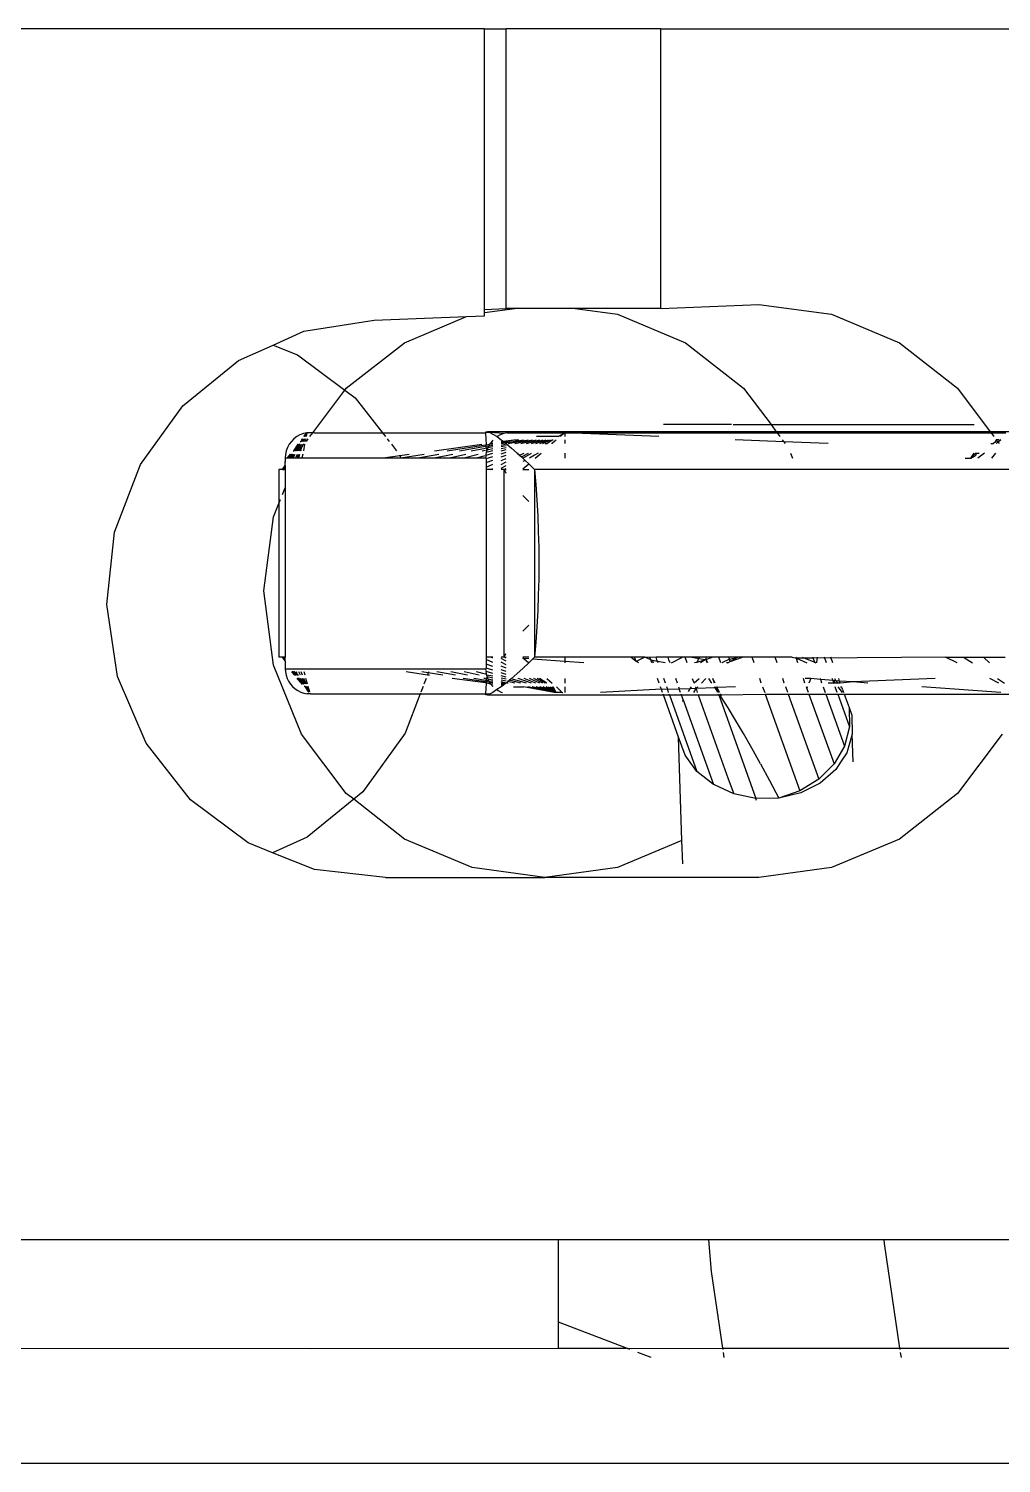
# Model space of a CAD drawing. Header units: millimetres. Extents: x 1380494 to 2061523, y -305664 to -174999.
# Drawn here: x 2014162.5 to 2014219, y -276192.2 to -276108.9 of the extents above; entities that cross this region are included whole.
import ezdxf

# ---------------------------------------------------------------- set-up
doc = ezdxf.new("R2010")
doc.units = ezdxf.units.MM
doc.header["$LTSCALE"] = 600
doc.header["$MEASUREMENT"] = 0
doc.layers.add('medical equipment', color=171, linetype='Continuous', lineweight=25)

msp = doc.modelspace()

# ---------------------------------------------------------------- linework, layer by layer
at = {"layer": 'medical equipment'}
for p, q in [((2014189.0088, -276108.8695), (2014134.1902, -276108.8695)), ((2014189.0088, -276108.8695), (2014190.2609, -276108.8695)), ((2014189.0088, -276125.1716), (2014189.0088, -276108.8695)), ((2014190.2609, -276125.1197), (2014190.2609, -276108.8695)), ((2014199.2532, -276108.8695), (2014190.2609, -276108.8695)), ((2014199.2532, -276125.1197), (2014199.2532, -276108.8695)), ((2014199.2532, -276108.8695), (2014243.2072, -276108.8695)), ((2014189.0088, -276125.1716), (2014190.2609, -276125.1197)), ((2014189.0088, -276125.3544), (2014190.7566, -276125.1197)), ((2014189.0088, -276125.3544), (2014189.0088, -276125.1716)), ((2014190.7566, -276125.1197), (2014190.2609, -276125.1197)), ((2014194.2693, -276125.1197), (2014190.7566, -276125.1197)), ((2014194.2693, -276125.1197), (2014196.7367, -276125.451)), ((2014199.2532, -276125.1197), (2014194.2693, -276125.1197)), ((2014199.2532, -276125.1197), (2014204.9434, -276124.8839)), ((2014204.9434, -276124.8839), (2014209.1672, -276125.451)), ((2014178.5033, -276126.4467), (2014182.5985, -276125.8099)), ((2014182.5985, -276125.8099), (2014187.9661, -276125.5875)), ((2014184.3532, -276127.1136), (2014187.9661, -276125.5875)), ((2014187.9661, -276125.5875), (2014189.0088, -276125.5442)), ((2014189.0088, -276125.5442), (2014189.0088, -276125.3544)), ((2014196.7367, -276125.451), (2014200.6726, -276127.1136)), ((2014209.1672, -276125.451), (2014213.1032, -276127.1136)), ((2014176.7185, -276127.2446), (2014178.5033, -276126.4467)), ((2014174.7092, -276128.1428), (2014176.7185, -276127.2446)), ((2014176.7185, -276127.2446), (2014178.1442, -276127.8123)), ((2014180.9733, -276129.7584), (2014184.3532, -276127.1136)), ((2014200.6726, -276127.1136), (2014204.0525, -276129.7584)), ((2014213.1032, -276127.1136), (2014216.483, -276129.7584)), ((2014171.4749, -276130.7825), (2014174.7092, -276128.1428)), ((2014178.1442, -276127.8123), (2014180.8889, -276129.8707)), ((2014179.0305, -276132.3404), (2014180.8889, -276129.8707)), ((2014180.8889, -276129.8707), (2014180.9733, -276129.7584)), ((2014180.8889, -276129.8707), (2014181.4815, -276130.3151)), ((2014204.0525, -276129.7584), (2014205.6614, -276131.865)), ((2014216.483, -276129.7584), (2014218.3831, -276132.2837)), ((2014169.0207, -276134.1859), (2014171.4749, -276130.7825)), ((2014181.4815, -276130.3151), (2014183.0705, -276132.34)), ((2014203.3421, -276131.865), (2014199.3998, -276131.865)), ((2014203.4438, -276131.865), (2014205.6614, -276131.865)), ((2014205.6614, -276131.865), (2014217.4542, -276131.8649)), ((2014205.6614, -276131.865), (2014205.9526, -276132.2837)), ((2014177.9352, -276132.6905), (2014177.7876, -276132.8393)), ((2014178.1023, -276132.5641), (2014177.9352, -276132.6905)), ((2014178.2856, -276132.4627), (2014178.1023, -276132.5641)), ((2014178.4813, -276132.3884), (2014178.2856, -276132.4627)), ((2014178.3564, -276132.8393), (2014178.4808, -276132.6904)), ((2014178.3564, -276132.8393), (2014178.4459, -276132.6904)), ((2014178.3564, -276132.8393), (2014178.4185, -276132.6904)), ((2014178.3931, -276132.8393), (2014178.4808, -276132.6904)), ((2014178.4677, -276132.8393), (2014178.533, -276132.6904)), ((2014178.6856, -276132.3427), (2014178.4813, -276132.3884)), ((2014178.5156, -276132.5641), (2014178.6856, -276132.3427)), ((2014178.5251, -276132.8393), (2014178.5732, -276132.6904)), ((2014178.5552, -276132.5641), (2014178.6856, -276132.3427)), ((2014178.5885, -276132.5641), (2014178.6856, -276132.3427)), ((2014178.618, -276132.6904), (2014178.589, -276132.8393)), ((2014178.6856, -276132.3427), (2014178.6426, -276132.5641)), ((2014178.6552, -276132.8393), (2014178.7672, -276132.6904)), ((2014178.6856, -276132.3427), (2014178.8943, -276132.3264)), ((2014179.0305, -276132.3404), (2014178.6856, -276132.3427)), ((2014178.8623, -276132.564), (2014179.0305, -276132.3404)), ((2014178.8943, -276132.3264), (2014179.1032, -276132.34)), ((2014179.1032, -276132.34), (2014179.0305, -276132.3404)), ((2014179.1032, -276132.34), (2014183.0705, -276132.34)), ((2014183.0705, -276132.34), (2014189.0667, -276132.3399)), ((2014183.0705, -276132.34), (2014183.2463, -276132.5639)), ((2014183.3454, -276132.6903), (2014183.4623, -276132.8391)), ((2014189.0667, -276132.3399), (2014189.1002, -276132.2869)), ((2014189.0667, -276132.3399), (2014189.1002, -276133.0411)), ((2014189.1002, -276132.2869), (2014189.1841, -276132.2838)), ((2014189.3166, -276132.3302), (2014189.1002, -276132.3399)), ((2014205.9526, -276132.2837), (2014189.1841, -276132.2838)), ((2014189.1841, -276132.2838), (2014189.3166, -276132.3302)), ((2014189.3166, -276132.3302), (2014189.4947, -276132.4251)), ((2014190.1175, -276132.388), (2014189.3166, -276132.3302)), ((2014189.4947, -276132.4251), (2014189.7384, -276132.5637)), ((2014189.9217, -276132.4623), (2014189.7384, -276132.5637)), ((2014189.7384, -276132.5637), (2014189.9704, -276132.7508)), ((2014190.1175, -276132.388), (2014189.9217, -276132.4623)), ((2014190.3218, -276132.3422), (2014190.1175, -276132.388)), ((2014190.3218, -276132.3422), (2014193.6624, -276132.3399)), ((2014193.2898, -276132.5664), (2014192.0285, -276132.5664)), ((2014193.2898, -276132.5664), (2014193.6624, -276132.3399)), ((2014193.6624, -276132.3399), (2014193.3995, -276132.5664)), ((2014193.6624, -276132.3399), (2014193.6624, -276132.5664)), ((2014193.7144, -276132.3421), (2014193.6624, -276132.3399)), ((2014193.7144, -276132.3421), (2014205.9948, -276132.3398)), ((2014199.1251, -276132.5664), (2014193.7144, -276132.3421)), ((2014205.9526, -276132.2837), (2014205.9948, -276132.3398)), ((2014218.3831, -276132.2837), (2014205.9526, -276132.2837)), ((2014205.9948, -276132.3398), (2014206.1653, -276132.5663)), ((2014205.9948, -276132.3398), (2014218.4253, -276132.3398)), ((2014231.6466, -276132.2492), (2014218.3831, -276132.2837)), ((2014218.3831, -276132.2837), (2014218.4253, -276132.3398)), ((2014218.4253, -276132.3398), (2014219.2867, -276132.3398)), ((2014218.4253, -276132.3398), (2014218.5957, -276132.5663)), ((2014177.4898, -276133.3888), (2014177.4455, -276133.5939)), ((2014177.5627, -276133.192), (2014177.4898, -276133.3888)), ((2014177.6626, -276133.0076), (2014177.5627, -276133.192)), ((2014177.7876, -276132.8393), (2014177.6626, -276133.0076)), ((2014177.8822, -276133.3887), (2014177.9346, -276133.3887)), ((2014177.9346, -276133.3887), (2014178.2082, -276133.0076)), ((2014177.9346, -276133.3887), (2014178.1749, -276133.0076)), ((2014177.9645, -276133.3887), (2014178.2448, -276133.0076)), ((2014177.9922, -276133.3887), (2014178.2448, -276133.0076)), ((2014178.0334, -276133.3887), (2014178.2448, -276133.0076)), ((2014178.0695, -276133.3887), (2014178.294, -276133.0076)), ((2014178.1213, -276133.3887), (2014178.3269, -276133.0076)), ((2014178.2266, -276133.3887), (2014178.3938, -276133.0076)), ((2014178.2448, -276133.0076), (2014178.294, -276133.0076)), ((2014178.3042, -276132.8393), (2014178.3564, -276132.8393)), ((2014178.3053, -276133.3887), (2014178.3799, -276133.2052)), ((2014178.3476, -276133.3887), (2014178.3799, -276133.2052)), ((2014178.3799, -276133.2052), (2014178.4272, -276133.1423)), ((2014178.4272, -276133.1423), (2014178.4707, -276133.0076)), ((2014178.4707, -276133.0076), (2014178.5285, -276133.0076)), ((2014178.5563, -276133.0076), (2014178.4821, -276133.3887)), ((2014183.5943, -276133.0074), (2014183.8934, -276133.3885)), ((2014186.0984, -276133.3885), (2014188.8483, -276133.0073)), ((2014186.8399, -276133.3884), (2014189.0667, -276133.0462)), ((2014187.5524, -276133.3884), (2014189.0667, -276133.1285)), ((2014188.2299, -276133.3884), (2014189.0667, -276133.2269)), ((2014188.8666, -276133.3884), (2014189.0667, -276133.3446)), ((2014189.1002, -276133.0411), (2014189.0667, -276133.1285)), ((2014189.0667, -276133.1285), (2014189.1002, -276133.2204)), ((2014189.1071, -276133.4756), (2014189.0816, -276133.5934)), ((2014189.1002, -276133.0411), (2014189.2987, -276133.0072)), ((2014189.1002, -276133.1228), (2014189.25, -276133.0971)), ((2014189.1002, -276133.2204), (2014189.1988, -276133.1916)), ((2014189.1002, -276133.2204), (2014189.1488, -276133.3267)), ((2014189.1002, -276133.3373), (2014189.1488, -276133.3267)), ((2014189.1002, -276133.6447), (2014189.4947, -276133.5319)), ((2014189.1071, -276133.4756), (2014189.4947, -276133.379)), ((2014189.1259, -276133.3883), (2014189.1071, -276133.4756)), ((2014189.1488, -276133.3267), (2014189.1259, -276133.3883)), ((2014189.1988, -276133.1916), (2014189.1488, -276133.3267)), ((2014189.1488, -276133.3267), (2014189.4947, -276133.2511)), ((2014189.25, -276133.0971), (2014189.1988, -276133.1916)), ((2014189.1988, -276133.1916), (2014189.4947, -276133.1443)), ((2014189.2987, -276133.0072), (2014189.25, -276133.0971)), ((2014189.25, -276133.0971), (2014189.4947, -276133.0551)), ((2014189.3504, -276132.9377), (2014189.2987, -276133.0072)), ((2014189.2987, -276133.0072), (2014189.4947, -276132.9804)), ((2014189.4237, -276132.8389), (2014189.3504, -276132.9377)), ((2014189.3504, -276132.9377), (2014189.4947, -276132.9177)), ((2014189.4947, -276132.7673), (2014189.4237, -276132.8389)), ((2014189.9704, -276132.7508), (2014190.0803, -276132.8365)), ((2014189.9704, -276132.8517), (2014190.0803, -276132.8365)), ((2014189.9704, -276132.9073), (2014190.1382, -276132.8815)), ((2014189.9704, -276132.9735), (2014190.2046, -276132.9333)), ((2014189.9704, -276133.0525), (2014190.2796, -276132.9928)), ((2014189.9704, -276133.1471), (2014190.2572, -276133.0844)), ((2014189.9704, -276133.2604), (2014190.2572, -276133.1889)), ((2014189.9704, -276133.3958), (2014190.2572, -276133.3138)), ((2014189.9704, -276133.5563), (2014190.2572, -276133.4618)), ((2014190.0803, -276132.8365), (2014190.6981, -276132.7508)), ((2014190.0803, -276132.8365), (2014190.1382, -276132.8815)), ((2014190.1382, -276132.8815), (2014190.6981, -276132.7508)), ((2014190.1382, -276132.8815), (2014190.2046, -276132.9333)), ((2014190.2046, -276132.9333), (2014191.2678, -276132.7508)), ((2014190.2046, -276132.9333), (2014190.2572, -276132.9742)), ((2014190.2572, -276132.9742), (2014190.2796, -276132.9928)), ((2014190.2796, -276132.9928), (2014190.5681, -276133.2314)), ((2014190.376, -276132.9742), (2014191.5333, -276132.7508)), ((2014190.5681, -276133.2314), (2014190.8961, -276133.5166)), ((2014190.6981, -276132.7508), (2014190.9887, -276132.7508)), ((2014190.7612, -276132.9742), (2014191.7828, -276132.7508)), ((2014190.8961, -276133.5494), (2014190.9712, -276133.5166)), ((2014190.8961, -276133.5166), (2014191.0396, -276133.6469)), ((2014191.0396, -276133.6469), (2014191.3011, -276133.5166)), ((2014191.1184, -276132.9742), (2014192.0143, -276132.7508)), ((2014191.1463, -276133.7438), (2014191.5536, -276133.5166)), ((2014191.2291, -276133.819), (2014191.7266, -276133.5166)), ((2014191.4447, -276132.9742), (2014192.2256, -276132.7508)), ((2014191.7373, -276132.9742), (2014192.4152, -276132.7508)), ((2014192.1142, -276133.5166), (2014191.9173, -276133.6408)), ((2014191.9466, -276133.8233), (2014192.3014, -276133.5166)), ((2014191.9937, -276132.9742), (2014192.5813, -276132.7508)), ((2014192.2117, -276132.9742), (2014192.7226, -276132.7508)), ((2014192.3896, -276132.9742), (2014192.8378, -276132.7508)), ((2014192.5257, -276132.9742), (2014192.6189, -276132.9742)), ((2014192.6189, -276132.9742), (2014192.926, -276132.7508)), ((2014192.9288, -276132.9742), (2014192.8896, -276132.9742)), ((2014192.926, -276132.7508), (2014192.9864, -276132.7508)), ((2014193.0834, -276132.8252), (2014192.9288, -276132.9742)), ((2014193.1747, -276132.7508), (2014193.0834, -276132.8252)), ((2014193.6624, -276132.7508), (2014193.6624, -276132.9742)), ((2014193.6624, -276133.5166), (2014193.6624, -276133.8233)), ((2014206.392, -276132.8676), (2014203.5729, -276132.7508)), ((2014206.304, -276132.7508), (2014206.392, -276132.8676)), ((2014208.9598, -276132.9741), (2014206.392, -276132.8676)), ((2014206.392, -276132.8676), (2014206.4721, -276132.9741)), ((2014206.7724, -276133.5165), (2014206.897, -276133.8232)), ((2014217.2486, -276133.8121), (2014217.5191, -276133.5165)), ((2014217.2486, -276133.8121), (2014217.4559, -276133.5165)), ((2014217.5191, -276133.5165), (2014217.5759, -276133.5165)), ((2014217.5416, -276133.6407), (2014217.5759, -276133.5165)), ((2014217.5759, -276133.5165), (2014217.7385, -276133.5165)), ((2014218.0382, -276133.5165), (2014217.6518, -276133.8232)), ((2014218.4077, -276132.9741), (2014218.5139, -276132.9741)), ((2014218.4418, -276132.9741), (2014218.5139, -276132.9741)), ((2014218.6799, -276133.5165), (2014218.4608, -276133.8232)), ((2014218.5139, -276132.9741), (2014218.5581, -276132.9741)), ((2014218.5581, -276132.9741), (2014218.7078, -276132.8251)), ((2014218.7078, -276132.8251), (2014218.7345, -276132.7507)), ((2014218.8349, -276132.8841), (2014218.7216, -276132.9741)), ((2014218.8971, -276132.7507), (2014218.7345, -276132.7507)), ((2014218.8349, -276132.8841), (2014218.7345, -276132.7507)), ((2014219.003, -276132.7507), (2014218.8349, -276132.8841)), ((2014218.8349, -276132.8841), (2014218.9026, -276132.9741)), ((2014167.5139, -276138.1212), (2014169.0207, -276134.1859)), ((2014177.2731, -276134.4735), (2014177.4306, -276134.2359)), ((2014177.357, -276134.4735), (2014177.4306, -276134.3555)), ((2014177.4455, -276133.5939), (2014177.4306, -276133.8032)), ((2014177.4306, -276133.8032), (2014177.5639, -276133.8032)), ((2014177.4306, -276133.8032), (2014177.4306, -276134.0482)), ((2014177.4306, -276134.0482), (2014177.4306, -276134.0088)), ((2014177.4306, -276134.2359), (2014177.4306, -276134.0482)), ((2014177.4306, -276134.2359), (2014177.4306, -276134.3555)), ((2014177.4306, -276134.3555), (2014177.4306, -276134.4735)), ((2014177.5639, -276133.8032), (2014177.7246, -276133.5938)), ((2014177.5639, -276133.8032), (2014177.637, -276133.8032)), ((2014177.637, -276133.8032), (2014177.7873, -276133.5938)), ((2014177.637, -276133.8032), (2014177.6789, -276133.8032)), ((2014177.6789, -276133.8032), (2014177.8232, -276133.5938)), ((2014177.6789, -276133.8032), (2014177.7175, -276133.8032)), ((2014177.7175, -276133.8032), (2014177.8562, -276133.5938)), ((2014177.7175, -276133.8032), (2014177.775, -276133.8032)), ((2014177.775, -276133.8032), (2014177.9055, -276133.5938)), ((2014177.775, -276133.8032), (2014177.8254, -276133.8032)), ((2014177.8254, -276133.8032), (2014177.9487, -276133.5938)), ((2014177.8254, -276133.8032), (2014177.8977, -276133.8032)), ((2014177.8977, -276133.8032), (2014178.0106, -276133.5938)), ((2014177.8977, -276133.8032), (2014178.0447, -276133.8031)), ((2014178.0447, -276133.8031), (2014178.1366, -276133.5938)), ((2014178.0447, -276133.8031), (2014178.137, -276133.8031)), ((2014178.137, -276133.8031), (2014178.222, -276133.5938)), ((2014178.137, -276133.8031), (2014178.2137, -276133.8031)), ((2014178.2137, -276133.8031), (2014178.2813, -276133.5938)), ((2014178.2137, -276133.8031), (2014178.4015, -276133.8031)), ((2014178.4422, -276133.5938), (2014178.4015, -276133.8031)), ((2014178.4015, -276133.8031), (2014183.1082, -276133.803)), ((2014183.1082, -276133.803), (2014184.0905, -276133.6668)), ((2014183.1082, -276133.803), (2014184.1428, -276133.8029)), ((2014184.0699, -276133.6135), (2014184.0905, -276133.6668)), ((2014184.0905, -276133.6668), (2014184.6186, -276133.5936)), ((2014184.0905, -276133.6668), (2014184.1428, -276133.8029)), ((2014184.1428, -276133.8029), (2014185.5051, -276133.5936)), ((2014184.1428, -276133.8029), (2014185.137, -276133.8029)), ((2014185.137, -276133.8029), (2014186.357, -276133.5935)), ((2014185.137, -276133.8029), (2014186.0823, -276133.8029)), ((2014186.0823, -276133.8029), (2014187.1671, -276133.5935)), ((2014186.0823, -276133.8029), (2014186.9708, -276133.8028)), ((2014186.9708, -276133.8028), (2014187.9284, -276133.5935)), ((2014186.9708, -276133.8028), (2014187.7948, -276133.8028)), ((2014187.7948, -276133.8028), (2014188.6345, -276133.5935)), ((2014187.7948, -276133.8028), (2014188.5475, -276133.8028)), ((2014188.5475, -276133.8028), (2014189.0667, -276133.6543)), ((2014188.5475, -276133.8028), (2014189.0667, -276133.8028)), ((2014189.1002, -276133.6447), (2014189.0667, -276133.8028)), ((2014189.0667, -276133.8028), (2014189.1002, -276133.843)), ((2014189.0816, -276133.5934), (2014189.1002, -276133.6447)), ((2014189.1002, -276133.843), (2014189.4947, -276133.713)), ((2014189.1002, -276133.843), (2014189.1002, -276134.074)), ((2014189.1002, -276134.074), (2014189.4947, -276133.924)), ((2014189.1002, -276134.074), (2014189.1002, -276134.3346)), ((2014189.1002, -276134.3346), (2014189.4947, -276134.1621)), ((2014189.1002, -276134.3346), (2014189.1002, -276134.4735)), ((2014189.9704, -276133.7432), (2014190.2572, -276133.6342)), ((2014189.9704, -276133.9542), (2014190.2572, -276133.8288)), ((2014189.9704, -276134.1797), (2014190.2572, -276134.0368)), ((2014189.9704, -276134.4), (2014190.2572, -276134.24)), ((2014191.0396, -276133.6469), (2014191.1463, -276133.7438)), ((2014191.1463, -276133.7438), (2014191.2291, -276133.819)), ((2014191.2291, -276133.819), (2014191.3682, -276133.9504)), ((2014191.3307, -276133.9706), (2014191.2338, -276134.0185)), ((2014191.2338, -276134.4395), (2014191.5741, -276134.1453)), ((2014191.3682, -276133.9504), (2014191.3307, -276133.9706)), ((2014191.3682, -276133.9504), (2014191.5741, -276134.1453)), ((2014191.5741, -276134.1453), (2014191.9072, -276134.4731)), ((2014191.9173, -276133.6408), (2014191.6242, -276133.8122)), ((2014216.9176, -276133.8232), (2014217.1868, -276133.8232)), ((2014217.1868, -276133.8232), (2014217.2486, -276133.8121)), ((2014217.2486, -276133.8121), (2014217.5416, -276133.6407)), ((2014177.0614, -276134.4735), (2014177.0614, -276136.4513)), ((2014177.2731, -276134.4735), (2014177.0614, -276134.4735)), ((2014177.2731, -276134.4735), (2014177.357, -276134.4735)), ((2014177.4306, -276134.4735), (2014177.357, -276134.4735)), ((2014177.4306, -276134.4735), (2014177.4306, -276135.5423)), ((2014189.3807, -276134.4735), (2014189.1002, -276134.4735)), ((2014189.1002, -276134.4735), (2014189.1003, -276145.3782)), ((2014189.3807, -276134.4735), (2014189.4947, -276134.4167)), ((2014189.4947, -276134.4735), (2014189.3807, -276134.4735)), ((2014190.1522, -276134.4735), (2014189.9704, -276134.4735)), ((2014190.1522, -276134.4735), (2014190.2572, -276134.4098)), ((2014190.1522, -276134.4735), (2014190.2572, -276134.4735)), ((2014190.1523, -276145.3782), (2014190.1522, -276134.4735)), ((2014190.1522, -276134.4735), (2014190.2465, -276134.6953)), ((2014191.2338, -276134.4735), (2014191.5734, -276134.4735)), ((2014191.9072, -276134.4731), (2014191.9068, -276145.3782)), ((2014245.8236, -276134.4728), (2014191.9072, -276134.4731)), ((2014191.9072, -276134.4731), (2014191.9833, -276135.3541)), ((2014177.2731, -276135.9301), (2014177.4306, -276135.5423)), ((2014177.4306, -276135.5423), (2014177.4307, -276145.3782)), ((2014191.2338, -276135.9881), (2014191.4727, -276136.2371)), ((2014191.9833, -276135.3541), (2014192.0459, -276136.2501)), ((2014176.7495, -276137.2191), (2014177.0614, -276136.4513)), ((2014177.0614, -276136.4513), (2014177.1558, -276136.219)), ((2014177.0614, -276136.4513), (2014177.0615, -276145.3782)), ((2014191.4727, -276136.2371), (2014191.5734, -276136.3343)), ((2014192.0459, -276136.2501), (2014192.0948, -276137.1583)), ((2014176.1935, -276141.5265), (2014176.7495, -276137.2191)), ((2014192.0948, -276137.1583), (2014192.1298, -276138.0756)), ((2014167.0572, -276142.32), (2014167.5139, -276138.1212)), ((2014192.1298, -276138.0756), (2014192.1509, -276138.9989)), ((2014192.1509, -276138.9989), (2014192.158, -276139.9254)), ((2014192.158, -276139.9254), (2014192.1509, -276140.8518)), ((2014192.1509, -276140.8518), (2014192.1299, -276141.7752)), ((2014176.7495, -276145.834), (2014176.1935, -276141.5265)), ((2014192.1299, -276141.7752), (2014192.0948, -276142.6925)), ((2014167.6817, -276146.4964), (2014167.0572, -276142.32)), ((2014192.0948, -276142.6925), (2014192.0459, -276143.6006)), ((2014191.4727, -276143.6147), (2014191.5735, -276143.5174)), ((2014191.2339, -276143.8637), (2014191.4727, -276143.6147)), ((2014192.0459, -276143.6006), (2014191.9834, -276144.4967)), ((2014190.1523, -276145.3782), (2014190.2465, -276145.1565)), ((2014191.9834, -276144.4967), (2014191.9068, -276145.3782)), ((2014178.3799, -276149.8479), (2014176.7495, -276145.834)), ((2014177.2732, -276145.3782), (2014177.0615, -276145.3782)), ((2014177.3571, -276145.3782), (2014177.2732, -276145.3782)), ((2014177.4307, -276145.5854), (2014177.2732, -276145.3782)), ((2014177.4307, -276145.3782), (2014177.3571, -276145.3782)), ((2014177.4307, -276145.4803), (2014177.3571, -276145.3782)), ((2014177.4307, -276145.4803), (2014177.4307, -276145.3782)), ((2014177.4307, -276145.5854), (2014177.4307, -276145.4803)), ((2014177.4307, -276145.5854), (2014177.4307, -276146.0443)), ((2014177.4307, -276146.0443), (2014189.0668, -276146.0439)), ((2014177.4307, -276146.0443), (2014177.4432, -276146.2359)), ((2014189.1003, -276146.0086), (2014189.0668, -276146.0439)), ((2014189.0668, -276146.0439), (2014189.1003, -276146.2069)), ((2014189.3808, -276145.3782), (2014189.1003, -276145.3782)), ((2014189.1003, -276145.3782), (2014189.1003, -276145.517)), ((2014189.4948, -276145.6895), (2014189.1003, -276145.517)), ((2014189.1003, -276145.517), (2014189.1003, -276145.7777)), ((2014189.4948, -276145.9276), (2014189.1003, -276145.7777)), ((2014189.1003, -276145.7777), (2014189.1003, -276146.0086)), ((2014189.4948, -276146.1386), (2014189.1003, -276146.0086)), ((2014189.4948, -276145.3782), (2014189.3808, -276145.3782)), ((2014189.4948, -276145.435), (2014189.3808, -276145.3782)), ((2014190.1523, -276145.3782), (2014189.9705, -276145.3782)), ((2014190.2572, -276145.6117), (2014189.9705, -276145.4517)), ((2014190.2572, -276145.8149), (2014189.9705, -276145.672)), ((2014190.2572, -276146.0229), (2014189.9705, -276145.8975)), ((2014190.2572, -276145.442), (2014190.1523, -276145.3782)), ((2014190.2572, -276145.3857), (2014190.1523, -276145.3782)), ((2014191.2339, -276146.0275), (2014190.8962, -276146.3342)), ((2014191.5735, -276145.3777), (2014191.2339, -276145.3777)), ((2014191.2339, -276145.4113), (2014191.2339, -276145.455)), ((2014191.2889, -276145.4589), (2014191.2339, -276145.455)), ((2014191.5749, -276145.7062), (2014191.2339, -276146.0275)), ((2014191.5735, -276145.4791), (2014191.2889, -276145.4589)), ((2014191.2889, -276145.4589), (2014191.5749, -276145.7062)), ((2014191.7887, -276145.4944), (2014191.5749, -276145.7062)), ((2014191.9068, -276145.3782), (2014191.7887, -276145.4944)), ((2014193.6625, -276145.6273), (2014191.7887, -276145.4944)), ((2014193.6625, -276145.3777), (2014191.9068, -276145.3782)), ((2014193.6625, -276145.3777), (2014193.6625, -276145.6273)), ((2014197.4973, -276145.3777), (2014193.6625, -276145.3777)), ((2014194.7733, -276145.7062), (2014193.6625, -276145.6273)), ((2014193.6625, -276145.6273), (2014193.6625, -276145.7062)), ((2014197.8087, -276145.6323), (2014197.4973, -276145.3777)), ((2014197.7173, -276145.3777), (2014197.4973, -276145.3777)), ((2014197.8087, -276145.6323), (2014197.7173, -276145.3777)), ((2014198.3228, -276145.3777), (2014197.7173, -276145.3777)), ((2014198.3228, -276145.3777), (2014197.8087, -276145.6323)), ((2014197.9714, -276145.7062), (2014197.8087, -276145.6323)), ((2014198.6651, -276145.5339), (2014198.3228, -276145.3777)), ((2014198.6121, -276145.3861), (2014198.3228, -276145.3777)), ((2014198.9717, -276145.3777), (2014198.6121, -276145.3861)), ((2014198.6651, -276145.5339), (2014198.6121, -276145.3861)), ((2014198.7624, -276145.5783), (2014198.6651, -276145.5339)), ((2014198.727, -276145.7062), (2014198.6651, -276145.5339)), ((2014198.7624, -276145.5783), (2014198.8083, -276145.7062)), ((2014199.0623, -276145.6302), (2014198.7624, -276145.5783)), ((2014199.0157, -276145.5278), (2014198.9717, -276145.3777)), ((2014199.6686, -276145.3777), (2014198.9717, -276145.3777)), ((2014199.0623, -276145.6302), (2014199.0157, -276145.5278)), ((2014199.0896, -276145.7062), (2014199.0623, -276145.6302)), ((2014199.5017, -276145.7062), (2014199.0623, -276145.6302)), ((2014199.7062, -276145.5264), (2014199.6686, -276145.3777)), ((2014200.5032, -276145.3777), (2014199.6686, -276145.3777)), ((2014199.7865, -276145.7062), (2014199.7062, -276145.5264)), ((2014199.8601, -276145.7062), (2014200.5032, -276145.3777)), ((2014200.6524, -276145.3777), (2014200.5032, -276145.3777)), ((2014200.7704, -276145.7062), (2014200.6524, -276145.3777)), ((2014200.9226, -276145.3777), (2014200.6524, -276145.3777)), ((2014201.8223, -276145.5286), (2014200.9226, -276145.3777)), ((2014201.8562, -276145.3777), (2014200.9226, -276145.3777)), ((2014201.337, -276145.6947), (2014201.1948, -276145.7062)), ((2014201.4739, -276145.3777), (2014201.337, -276145.6947)), ((2014201.8223, -276145.5286), (2014201.337, -276145.6947)), ((2014201.8223, -276145.5286), (2014201.5539, -276145.7062)), ((2014201.8802, -276145.5383), (2014201.8223, -276145.5286)), ((2014201.9007, -276145.5018), (2014201.8562, -276145.3777)), ((2014202.2632, -276145.3777), (2014201.8562, -276145.3777)), ((2014201.8802, -276145.5383), (2014201.9007, -276145.5018)), ((2014201.9405, -276145.7062), (2014201.8802, -276145.5383)), ((2014201.9741, -276145.7062), (2014201.8802, -276145.5383)), ((2014202.2632, -276145.3777), (2014201.9007, -276145.5018)), ((2014202.6075, -276145.3777), (2014202.2632, -276145.3777)), ((2014202.7254, -276145.7061), (2014202.6075, -276145.3777)), ((2014203.1972, -276145.3777), (2014202.6075, -276145.3777)), ((2014203.2354, -276145.4974), (2014202.7988, -276145.7061)), ((2014203.1465, -276145.7061), (2014203.0586, -276145.7061)), ((2014203.1465, -276145.7061), (2014203.2805, -276145.6231)), ((2014203.2354, -276145.4974), (2014203.1972, -276145.3777)), ((2014203.7217, -276145.3777), (2014203.1972, -276145.3777)), ((2014203.2354, -276145.4974), (2014203.7217, -276145.3777)), ((2014203.2805, -276145.6231), (2014203.2354, -276145.4974)), ((2014203.2805, -276145.6231), (2014203.9995, -276145.3777)), ((2014203.7217, -276145.3777), (2014203.2805, -276145.6231)), ((2014203.9995, -276145.3777), (2014203.7217, -276145.3777)), ((2014204.543, -276145.3777), (2014203.9995, -276145.3777)), ((2014204.661, -276145.7061), (2014204.543, -276145.3777)), ((2014205.8814, -276145.3777), (2014204.543, -276145.3777)), ((2014206.8778, -276145.3776), (2014205.8814, -276145.3777)), ((2014205.9994, -276145.7061), (2014205.8814, -276145.3777)), ((2014206.8778, -276145.3776), (2014207.1316, -276145.43)), ((2014207.1316, -276145.43), (2014207.0826, -276145.3776)), ((2014207.1316, -276145.43), (2014207.7345, -276145.7061)), ((2014207.1822, -276145.6553), (2014207.1316, -276145.43)), ((2014208.0862, -276145.4377), (2014207.1316, -276145.43)), ((2014207.2005, -276145.7061), (2014207.1822, -276145.6553)), ((2014207.4569, -276145.3776), (2014208.1911, -276145.6632)), ((2014208.0862, -276145.4377), (2014208.0886, -276145.3776)), ((2014215.7766, -276145.3781), (2014208.0862, -276145.4377)), ((2014208.1911, -276145.6632), (2014208.0862, -276145.4377)), ((2014208.1826, -276145.7061), (2014208.1911, -276145.6632)), ((2014208.1911, -276145.6632), (2014208.2491, -276145.7061)), ((2014208.3352, -276145.3776), (2014208.2928, -276145.7061)), ((2014208.8786, -276145.7061), (2014208.7607, -276145.3776)), ((2014209.2445, -276145.7061), (2014209.1265, -276145.3776)), ((2014215.7766, -276145.3781), (2014216.8326, -276145.3781)), ((2014216.4581, -276145.7061), (2014215.7766, -276145.3781)), ((2014216.8326, -276145.3781), (2014217.3517, -276145.7061)), ((2014216.8326, -276145.3781), (2014217.9962, -276145.3781)), ((2014217.9962, -276145.3781), (2014219.2577, -276145.378)), ((2014217.9962, -276145.3781), (2014218.3365, -276145.7061)), ((2014169.3448, -276150.3656), (2014167.6817, -276146.4964)), ((2014177.4432, -276146.2359), (2014177.4806, -276146.4241)), ((2014177.4806, -276146.4241), (2014177.5421, -276146.6059)), ((2014177.5421, -276146.6059), (2014177.6268, -276146.778)), ((2014177.6268, -276146.778), (2014177.7332, -276146.9376)), ((2014177.9601, -276146.4241), (2014177.7983, -276146.2358)), ((2014177.8912, -276146.2358), (2014177.832, -276146.2358)), ((2014177.9887, -276146.4241), (2014177.8912, -276146.2358)), ((2014177.9751, -276146.2358), (2014177.9249, -276146.2358)), ((2014178.1108, -276146.4241), (2014177.9751, -276146.2358)), ((2014178.068, -276146.4241), (2014177.9751, -276146.2358)), ((2014178.0393, -276146.4241), (2014177.9887, -276146.4241)), ((2014178.0191, -276146.2358), (2014178.1483, -276146.4241)), ((2014178.1483, -276146.4241), (2014178.0821, -276146.2358)), ((2014178.4164, -276146.9376), (2014178.1109, -276146.6058)), ((2014178.1822, -276146.6058), (2014178.1401, -276146.6058)), ((2014178.202, -276146.4241), (2014178.1483, -276146.4241)), ((2014178.4164, -276146.9376), (2014178.1822, -276146.6058)), ((2014178.2417, -276146.6058), (2014178.1822, -276146.6058)), ((2014178.3114, -276146.4241), (2014178.2104, -276146.2358)), ((2014178.4808, -276146.9376), (2014178.2417, -276146.6058)), ((2014178.273, -276146.6058), (2014178.4808, -276146.9376)), ((2014178.5289, -276146.9376), (2014178.3177, -276146.6058)), ((2014178.437, -276146.4241), (2014178.3578, -276146.2358)), ((2014178.5867, -276146.9376), (2014178.4088, -276146.6058)), ((2014178.653, -276146.9376), (2014178.5135, -276146.6058)), ((2014178.5767, -276146.4241), (2014178.5217, -276146.2358)), ((2014178.7267, -276146.9376), (2014178.6298, -276146.6058)), ((2014185.6841, -276146.4238), (2014184.457, -276146.2356)), ((2014185.7341, -276146.2932), (2014185.359, -276146.2356)), ((2014185.6145, -276146.6056), (2014185.4875, -276146.9373)), ((2014185.7341, -276146.2932), (2014185.6841, -276146.4238)), ((2014185.8148, -276146.4238), (2014185.6841, -276146.4238)), ((2014185.7562, -276146.2356), (2014185.7341, -276146.2932)), ((2014186.5837, -276146.4238), (2014185.7341, -276146.2932)), ((2014187.3227, -276146.4238), (2014186.2258, -276146.2356)), ((2014188.0254, -276146.4237), (2014187.0502, -276146.2355)), ((2014189.0668, -276146.8746), (2014187.1257, -276146.6055)), ((2014189.0668, -276146.8054), (2014187.7662, -276146.6055)), ((2014188.686, -276146.4237), (2014187.8249, -276146.2355)), ((2014189.0668, -276146.723), (2014188.3817, -276146.6055)), ((2014189.0668, -276146.3659), (2014188.5436, -276146.2355)), ((2014189.0668, -276146.6247), (2014188.9671, -276146.6055)), ((2014189.1003, -276146.8792), (2014189.0669, -276147.5113)), ((2014189.1003, -276146.2069), (2014189.0793, -276146.2355)), ((2014189.0793, -276146.2355), (2014189.1003, -276146.3409)), ((2014189.4948, -276146.3197), (2014189.1003, -276146.2069)), ((2014189.1003, -276146.3409), (2014189.1003, -276146.3742)), ((2014189.1003, -276146.3742), (2014189.1167, -276146.4237)), ((2014189.1511, -276146.5254), (2014189.1003, -276146.6312)), ((2014189.1782, -276146.6055), (2014189.1003, -276146.6312)), ((2014189.1003, -276146.6312), (2014189.1003, -276146.7288)), ((2014189.2629, -276146.7776), (2014189.1003, -276146.7288)), ((2014189.1003, -276146.7288), (2014189.1003, -276146.8105)), ((2014189.3059, -276146.8421), (2014189.1003, -276146.8105)), ((2014189.1003, -276146.8105), (2014189.1003, -276146.8792)), ((2014189.3693, -276146.9372), (2014189.1003, -276146.8792)), ((2014189.1167, -276146.4237), (2014189.1511, -276146.5254)), ((2014189.4948, -276146.4726), (2014189.1167, -276146.4237)), ((2014189.4948, -276146.6005), (2014189.1511, -276146.5254)), ((2014189.1511, -276146.5254), (2014189.1782, -276146.6055)), ((2014189.1782, -276146.6055), (2014189.2004, -276146.6505)), ((2014189.2004, -276146.6505), (2014189.2629, -276146.7776)), ((2014189.4948, -276146.7073), (2014189.2004, -276146.6505)), ((2014189.4948, -276146.7965), (2014189.2629, -276146.7776)), ((2014189.2629, -276146.7776), (2014189.3059, -276146.8421)), ((2014189.4948, -276146.8711), (2014189.3059, -276146.8421)), ((2014189.3693, -276146.9372), (2014189.3059, -276146.8421)), ((2014190.2573, -276146.2174), (2014189.9705, -276146.1084)), ((2014190.2573, -276146.3898), (2014189.9705, -276146.2953)), ((2014190.2573, -276146.5378), (2014189.9705, -276146.4558)), ((2014190.2573, -276146.6627), (2014189.9705, -276146.5912)), ((2014190.2573, -276146.7672), (2014189.9705, -276146.7045)), ((2014190.2573, -276146.8766), (2014189.9705, -276146.7991)), ((2014190.2039, -276146.9181), (2014189.9705, -276146.8781)), ((2014190.2573, -276146.8766), (2014190.2039, -276146.9181)), ((2014190.3619, -276146.7901), (2014190.2573, -276146.8766)), ((2014190.3721, -276146.8766), (2014190.2573, -276146.8766)), ((2014190.456, -276146.7122), (2014190.3619, -276146.7901)), ((2014190.7577, -276146.8766), (2014190.3619, -276146.7901)), ((2014190.5616, -276146.6248), (2014190.456, -276146.7122)), ((2014191.1154, -276146.8766), (2014190.456, -276146.7122)), ((2014190.8962, -276146.3342), (2014190.5616, -276146.6248)), ((2014191.4421, -276146.8766), (2014190.5616, -276146.6248)), ((2014191.735, -276146.8766), (2014190.9543, -276146.6194)), ((2014191.9917, -276146.8766), (2014191.315, -276146.6194)), ((2014192.21, -276146.8766), (2014191.6217, -276146.6194)), ((2014192.3881, -276146.8766), (2014191.8719, -276146.6194)), ((2014192.5244, -276146.8766), (2014192.0633, -276146.6194)), ((2014192.6177, -276146.8766), (2014192.1945, -276146.6194)), ((2014192.6308, -276146.6194), (2014192.9282, -276146.8766)), ((2014193.6625, -276146.6194), (2014193.6625, -276146.8766)), ((2014199.1506, -276146.8766), (2014199.0582, -276146.6194)), ((2014199.5098, -276146.8766), (2014199.4175, -276146.6194)), ((2014200.2067, -276146.8766), (2014200.1144, -276146.6194)), ((2014201.0717, -276146.6194), (2014201.1387, -276146.8061)), ((2014201.1387, -276146.8061), (2014201.1858, -276146.8634)), ((2014201.1858, -276146.8634), (2014201.4645, -276146.6194)), ((2014201.6131, -276146.8766), (2014201.8694, -276146.6194)), ((2014202.2165, -276146.8766), (2014202.0384, -276146.6194)), ((2014202.3607, -276146.8766), (2014202.2684, -276146.6194)), ((2014202.4036, -276146.8766), (2014202.2684, -276146.6194)), ((2014205.0812, -276146.8765), (2014204.9888, -276146.6193)), ((2014206.4195, -276146.8765), (2014206.3272, -276146.6193)), ((2014207.6207, -276146.8765), (2014207.5283, -276146.6193)), ((2014207.9573, -276146.6193), (2014207.639, -276146.6193)), ((2014207.9573, -276146.6193), (2014207.8528, -276146.8765)), ((2014208.5332, -276146.6828), (2014207.9573, -276146.6193)), ((2014208.5332, -276146.6828), (2014208.5104, -276146.6193)), ((2014208.6027, -276146.8765), (2014208.5332, -276146.6828)), ((2014209.2631, -276146.7317), (2014208.5332, -276146.6828)), ((2014209.2988, -276146.8765), (2014208.9728, -276146.8765)), ((2014209.2631, -276146.7317), (2014209.2065, -276146.6193)), ((2014209.2403, -276146.7136), (2014209.2631, -276146.7317)), ((2014209.2631, -276146.7317), (2014209.3692, -276146.8765)), ((2014209.2988, -276146.8765), (2014209.2631, -276146.7317)), ((2014209.4208, -276146.7458), (2014209.2631, -276146.7317)), ((2014209.3692, -276146.8765), (2014209.2988, -276146.8765)), ((2014209.3256, -276146.6193), (2014209.4208, -276146.7458)), ((2014209.5191, -276146.8765), (2014209.3692, -276146.8765)), ((2014209.6274, -276146.7605), (2014209.4208, -276146.7458)), ((2014209.4208, -276146.7458), (2014209.5191, -276146.8765)), ((2014209.6691, -276146.8765), (2014209.5191, -276146.8765)), ((2014209.6274, -276146.7605), (2014209.5768, -276146.6193)), ((2014210.4181, -276146.8166), (2014209.6274, -276146.7605)), ((2014209.6691, -276146.8765), (2014209.6274, -276146.7605)), ((2014210.4181, -276146.8166), (2014209.6691, -276146.8765)), ((2014215.1743, -276146.6193), (2014210.4181, -276146.8166)), ((2014211.2627, -276146.8765), (2014210.4181, -276146.8166)), ((2014218.8897, -276146.8765), (2014218.3553, -276146.6193)), ((2014218.7969, -276146.6193), (2014219.204, -276146.8765)), ((2014177.7332, -276146.9376), (2014177.8594, -276147.0819)), ((2014177.8594, -276147.0819), (2014178.0034, -276147.2085)), ((2014178.0034, -276147.2085), (2014178.1626, -276147.3151)), ((2014178.1626, -276147.3151), (2014178.3343, -276147.4)), ((2014178.3343, -276147.4), (2014178.5156, -276147.4617)), ((2014178.5156, -276147.4617), (2014178.7034, -276147.4991)), ((2014178.5848, -276147.0819), (2014178.5365, -276147.0819)), ((2014178.8346, -276147.4), (2014178.5848, -276147.0819)), ((2014178.8014, -276147.4), (2014178.5848, -276147.0819)), ((2014178.8346, -276147.4), (2014178.6208, -276147.0819)), ((2014178.8346, -276147.4), (2014178.664, -276147.0819)), ((2014178.8945, -276147.5117), (2014178.7034, -276147.4991)), ((2014178.8346, -276147.4), (2014178.7137, -276147.0819)), ((2014178.8618, -276147.4), (2014178.7689, -276147.0819)), ((2014178.8945, -276147.5117), (2014178.8676, -276147.4617)), ((2014178.8945, -276147.5117), (2014185.2677, -276147.5114)), ((2014185.2677, -276147.5114), (2014184.394, -276149.7931)), ((2014185.2868, -276147.4614), (2014185.2677, -276147.5114)), ((2014185.2677, -276147.5114), (2014189.0669, -276147.5113)), ((2014185.4322, -276147.0816), (2014185.3104, -276147.3997)), ((2014189.1003, -276147.5639), (2014189.0669, -276147.5113)), ((2014189.1003, -276147.5113), (2014189.3342, -276147.5113)), ((2014189.1842, -276147.567), (2014189.1003, -276147.5639)), ((2014189.3342, -276147.5113), (2014189.1842, -276147.567)), ((2014189.1842, -276147.567), (2014199.395, -276147.567)), ((2014189.4948, -276147.4257), (2014189.3342, -276147.5113)), ((2014189.4948, -276146.9339), (2014189.3693, -276146.9372)), ((2014189.3693, -276146.9372), (2014189.4948, -276147.0806)), ((2014189.7144, -276147.2582), (2014189.4948, -276147.4257)), ((2014189.9705, -276147.1), (2014189.7144, -276147.2582)), ((2014189.7144, -276147.2582), (2014189.7987, -276147.3147)), ((2014189.7987, -276147.3147), (2014189.9704, -276147.3996)), ((2014189.9704, -276147.3996), (2014190.0471, -276147.4257)), ((2014190.1375, -276146.9699), (2014189.9705, -276146.9442)), ((2014190.0796, -276147.015), (2014189.9705, -276146.9998)), ((2014190.0796, -276147.015), (2014189.9705, -276147.1)), ((2014190.1375, -276146.9699), (2014190.0796, -276147.015)), ((2014190.2039, -276146.9181), (2014190.1375, -276146.9699)), ((2014190.6928, -276147.1), (2014191.2635, -276147.1)), ((2014193.0425, -276147.4257), (2014191.2635, -276147.1)), ((2014193.0425, -276147.4257), (2014191.5295, -276147.1)), ((2014193.0425, -276147.4257), (2014191.7795, -276147.1)), ((2014193.0425, -276147.4257), (2014192.0113, -276147.1)), ((2014193.0425, -276147.4257), (2014192.2231, -276147.1)), ((2014193.0425, -276147.4257), (2014192.413, -276147.1)), ((2014193.0425, -276147.4257), (2014192.5794, -276147.1)), ((2014193.0425, -276147.4257), (2014192.7209, -276147.1)), ((2014193.1032, -276147.4257), (2014192.8363, -276147.1)), ((2014193.1616, -276147.4257), (2014192.9247, -276147.1)), ((2014193.1616, -276147.4257), (2014192.9852, -276147.1)), ((2014193.1032, -276147.4257), (2014193.0425, -276147.4257)), ((2014193.1616, -276147.4257), (2014193.1032, -276147.4257)), ((2014193.5211, -276147.4257), (2014193.1616, -276147.4257)), ((2014193.1865, -276147.1), (2014193.5211, -276147.4257)), ((2014193.5211, -276147.4257), (2014193.5631, -276147.4257)), ((2014193.6625, -276147.1), (2014193.6625, -276147.4257)), ((2014199.2756, -276147.2344), (2014195.7347, -276147.4257)), ((2014199.2491, -276147.151), (2014199.2307, -276147.0999)), ((2014199.2756, -276147.2344), (2014199.2491, -276147.151)), ((2014199.6475, -276147.2602), (2014199.2756, -276147.2344)), ((2014199.3443, -276147.4256), (2014199.2756, -276147.2344)), ((2014199.395, -276147.567), (2014199.3784, -276147.5206)), ((2014199.395, -276147.567), (2014199.7477, -276147.567)), ((2014200.2739, -276150.0151), (2014199.395, -276147.567)), ((2014199.6475, -276147.2602), (2014199.59, -276147.0999)), ((2014200.3198, -276147.2355), (2014199.6475, -276147.2602)), ((2014199.697, -276147.4256), (2014199.6475, -276147.2602)), ((2014199.7477, -276147.567), (2014199.7311, -276147.5206)), ((2014199.7477, -276147.567), (2014200.4388, -276147.567)), ((2014199.7477, -276147.567), (2014201.3441, -276152.0136)), ((2014200.2711, -276147.0999), (2014200.3198, -276147.2355)), ((2014200.9599, -276147.2089), (2014200.3198, -276147.2355)), ((2014200.3881, -276147.4256), (2014200.3198, -276147.2355)), ((2014200.4388, -276147.567), (2014200.4221, -276147.5206)), ((2014200.5436, -276147.8589), (2014200.4388, -276147.567)), ((2014200.4388, -276147.567), (2014201.4119, -276147.567)), ((2014200.8528, -276147.3726), (2014200.9599, -276147.2089)), ((2014200.9599, -276147.2089), (2014201.0311, -276147.0999)), ((2014201.3025, -276147.1883), (2014200.9599, -276147.2089)), ((2014201.1626, -276147.4256), (2014201.3025, -276147.1883)), ((2014201.3025, -276147.1883), (2014201.2708, -276147.0999)), ((2014201.3025, -276147.1883), (2014201.3906, -276147.0999)), ((2014202.3986, -276147.1492), (2014201.3025, -276147.1883)), ((2014201.3025, -276147.1883), (2014201.3611, -276147.4256)), ((2014201.3952, -276147.5206), (2014201.4119, -276147.567)), ((2014201.4119, -276147.567), (2014202.6086, -276147.567)), ((2014201.4119, -276147.567), (2014203.1615, -276152.4405)), ((2014202.3986, -276147.1492), (2014202.3701, -276147.0999)), ((2014202.4577, -276147.1468), (2014202.3986, -276147.1492)), ((2014202.5578, -276147.4256), (2014202.3986, -276147.1492)), ((2014202.4577, -276147.1468), (2014202.4409, -276147.0999)), ((2014202.519, -276147.1442), (2014202.4577, -276147.1468)), ((2014202.5578, -276147.4256), (2014202.4577, -276147.1468)), ((2014202.645, -276147.4256), (2014202.4577, -276147.1468)), ((2014202.519, -276147.1442), (2014202.4991, -276147.0999)), ((2014203.5876, -276147.0999), (2014202.519, -276147.1442)), ((2014202.645, -276147.4256), (2014202.519, -276147.1442)), ((2014202.6086, -276147.567), (2014202.5919, -276147.5206)), ((2014202.6086, -276147.567), (2014204.768, -276153.5815)), ((2014202.6086, -276147.567), (2014202.7253, -276147.567)), ((2014202.7253, -276147.567), (2014202.6677, -276147.5206)), ((2014202.7253, -276147.567), (2014202.699, -276147.5206)), ((2014202.7253, -276147.567), (2014205.3124, -276147.5205)), ((2014202.7692, -276147.6441), (2014202.7253, -276147.567)), ((2014202.7387, -276147.6606), (2014202.7253, -276147.567)), ((2014203.1512, -276148.3165), (2014202.7387, -276147.6606)), ((2014205.1614, -276147.0999), (2014205.2783, -276147.4256)), ((2014205.3124, -276147.5205), (2014206.6507, -276147.5205)), ((2014205.3124, -276147.5205), (2014207.33, -276153.1404)), ((2014206.6167, -276147.4256), (2014206.4997, -276147.0999)), ((2014206.6507, -276147.5205), (2014207.8519, -276147.5205)), ((2014206.6507, -276147.5205), (2014208.4251, -276152.4628)), ((2014207.7296, -276147.1799), (2014207.7009, -276147.0999)), ((2014207.7621, -276147.0999), (2014207.7296, -276147.1799)), ((2014207.8178, -276147.4256), (2014207.7296, -276147.1799)), ((2014207.8519, -276147.5205), (2014208.834, -276147.5205)), ((2014207.8519, -276147.5205), (2014209.3076, -276151.5753)), ((2014208.6829, -276147.0999), (2014208.7999, -276147.4256)), ((2014208.834, -276147.5205), (2014209.53, -276147.5205)), ((2014208.834, -276147.5205), (2014209.9174, -276150.5382)), ((2014209.4959, -276147.4256), (2014209.379, -276147.0999)), ((2014209.53, -276147.5205), (2014209.8992, -276147.5205)), ((2014209.53, -276147.5205), (2014210.2128, -276149.4224)), ((2014209.533, -276147.0999), (2014209.7717, -276147.4256)), ((2014209.6871, -276147.0999), (2014209.7493, -276147.0999)), ((2014209.7743, -276147.1821), (2014209.7493, -276147.0999)), ((2014209.7743, -276147.1821), (2014209.7756, -276147.2175)), ((2014209.8061, -276147.258), (2014209.7756, -276147.2175)), ((2014209.8061, -276147.258), (2014209.8655, -276147.4256)), ((2014209.8992, -276147.5205), (2014209.9157, -276147.5669)), ((2014209.8992, -276147.5205), (2014220.0218, -276147.5205)), ((2014209.9157, -276147.5669), (2014209.9569, -276147.6782)), ((2014209.9569, -276147.6782), (2014210.1768, -276148.3032)), ((2014218.9981, -276147.4255), (2014214.4094, -276147.0999)), ((2014200.5196, -276147.942), (2014200.5436, -276147.8589)), ((2014200.5436, -276147.8589), (2014202.308, -276152.7734)), ((2014203.5867, -276149.0356), (2014203.1512, -276148.3165)), ((2014210.1768, -276148.3032), (2014210.2128, -276149.4224)), ((2014210.1768, -276148.3032), (2014210.3336, -276148.7399)), ((2014204.0447, -276149.8175), (2014203.5867, -276149.0356)), ((2014210.3336, -276148.7399), (2014210.3674, -276149.853)), ((2014180.9733, -276153.2947), (2014178.3799, -276149.8479)), ((2014184.394, -276149.7931), (2014181.9398, -276153.1966)), ((2014200.4739, -276156.0234), (2014200.2739, -276150.0151)), ((2014200.6504, -276151.0636), (2014200.2739, -276150.0151)), ((2014204.5251, -276150.6617), (2014204.0447, -276149.8175)), ((2014210.2128, -276149.4224), (2014209.9174, -276150.5382)), ((2014210.3674, -276149.853), (2014210.0562, -276150.9251)), ((2014210.4249, -276151.4645), (2014210.3674, -276149.853)), ((2014219.0765, -276149.8479), (2014216.483, -276153.2947)), ((2014171.9332, -276153.664), (2014169.3448, -276150.3656)), ((2014205.0274, -276151.5675), (2014204.5251, -276150.6617)), ((2014209.9174, -276150.5382), (2014209.3076, -276151.5753)), ((2014210.0562, -276150.9251), (2014209.7276, -276151.4253)), ((2014201.3441, -276152.0136), (2014200.6504, -276151.0636)), ((2014205.0274, -276151.5675), (2014205.5515, -276152.5344)), ((2014209.3076, -276151.5753), (2014208.4251, -276152.4628)), ((2014209.7276, -276151.4253), (2014209.4212, -276151.8917)), ((2014202.308, -276152.7734), (2014201.3441, -276152.0136)), ((2014203.1615, -276152.4405), (2014203.4803, -276153.3153)), ((2014205.5515, -276152.5344), (2014206.0969, -276153.5618)), ((2014208.4251, -276152.4628), (2014207.33, -276153.1404)), ((2014208.5055, -276152.6869), (2014207.3717, -276153.2565)), ((2014209.4212, -276151.8917), (2014208.5055, -276152.6869)), ((2014181.4054, -276153.6327), (2014180.9733, -276153.2947)), ((2014181.9398, -276153.1966), (2014181.4054, -276153.6327)), ((2014202.3569, -276152.7954), (2014202.308, -276152.7734)), ((2014203.4803, -276153.3153), (2014202.3569, -276152.7954)), ((2014204.768, -276153.5815), (2014203.4803, -276153.3153)), ((2014207.33, -276153.1404), (2014206.0969, -276153.5618)), ((2014207.3717, -276153.2565), (2014206.0969, -276153.5618)), ((2014216.483, -276153.2947), (2014213.1032, -276155.9395)), ((2014175.2706, -276156.1668), (2014171.9332, -276153.664)), ((2014181.4054, -276153.6327), (2014178.7055, -276155.8363)), ((2014184.3532, -276155.9395), (2014181.4054, -276153.6327)), ((2014206.0969, -276153.5618), (2014204.768, -276153.5815)), ((2014204.8098, -276153.6983), (2014204.768, -276153.5815)), ((2014178.7055, -276155.8363), (2014176.6962, -276156.7345)), ((2014188.2891, -276157.6021), (2014184.3532, -276155.9395)), ((2014200.4739, -276156.0234), (2014196.7367, -276157.6021)), ((2014200.5192, -276157.3855), (2014200.4739, -276156.0234)), ((2014213.1032, -276155.9395), (2014209.1672, -276157.6021)), ((2014176.6962, -276156.7345), (2014175.2706, -276156.1668)), ((2014179.1294, -276157.7034), (2014176.6962, -276156.7345)), ((2014183.2467, -276158.1692), (2014179.1294, -276157.7034)), ((2014192.5129, -276158.1692), (2014188.2891, -276157.6021)), ((2014196.7367, -276157.6021), (2014192.5129, -276158.1692)), ((2014209.1672, -276157.6021), (2014204.9434, -276158.1692)), ((2014183.2467, -276158.1692), (2014192.5129, -276158.1692)), ((2014204.9434, -276158.1692), (2014192.5129, -276158.1692)), ((2014193.3023, -276179.2277), (2014134.1902, -276179.2277)), ((2014193.3035, -276184.0129), (2014193.3023, -276179.2277)), ((2014202.0294, -276179.2277), (2014193.3023, -276179.2277)), ((2014202.196, -276181.067), (2014202.0294, -276179.2277)), ((2014212.22, -276179.2277), (2014202.0294, -276179.2277)), ((2014212.2393, -276179.4411), (2014212.22, -276179.2277)), ((2014243.2072, -276179.2277), (2014212.22, -276179.2277)), ((2014213.1382, -276185.5176), (2014212.2393, -276179.4411)), ((2014202.8544, -276185.5176), (2014202.196, -276181.067)), ((2014193.3039, -276185.5176), (2014193.3035, -276184.0129)), ((2014197.2597, -276185.5176), (2014193.3035, -276184.0129)), ((2014156.1297, -276185.5176), (2014178.8772, -276185.5345)), ((2014178.8772, -276185.5345), (2014193.3039, -276185.5176)), ((2014193.3039, -276185.5176), (2014197.2597, -276185.5176)), ((2014197.3041, -276185.5345), (2014197.2597, -276185.5176)), ((2014197.3041, -276185.5345), (2014202.8544, -276185.5176)), ((2014197.4439, -276185.5876), (2014197.3041, -276185.5345)), ((2014198.6782, -276186.0571), (2014197.9194, -276185.7685)), ((2014202.8647, -276185.5876), (2014202.8544, -276185.5176)), ((2014202.8544, -276185.5176), (2014213.1382, -276185.5176)), ((2014202.9342, -276186.0571), (2014202.8915, -276185.7685)), ((2014213.1486, -276185.5876), (2014213.1382, -276185.5176)), ((2014213.1382, -276185.5176), (2014297.4849, -276185.5345)), ((2014213.218, -276186.0571), (2014213.1753, -276185.7685)), ((2014076.2979, -276192.2024), (2014393.6213, -276192.2024))]:
    msp.add_line(p, q, dxfattribs=at)

doc.saveas('drawing.dxf')
